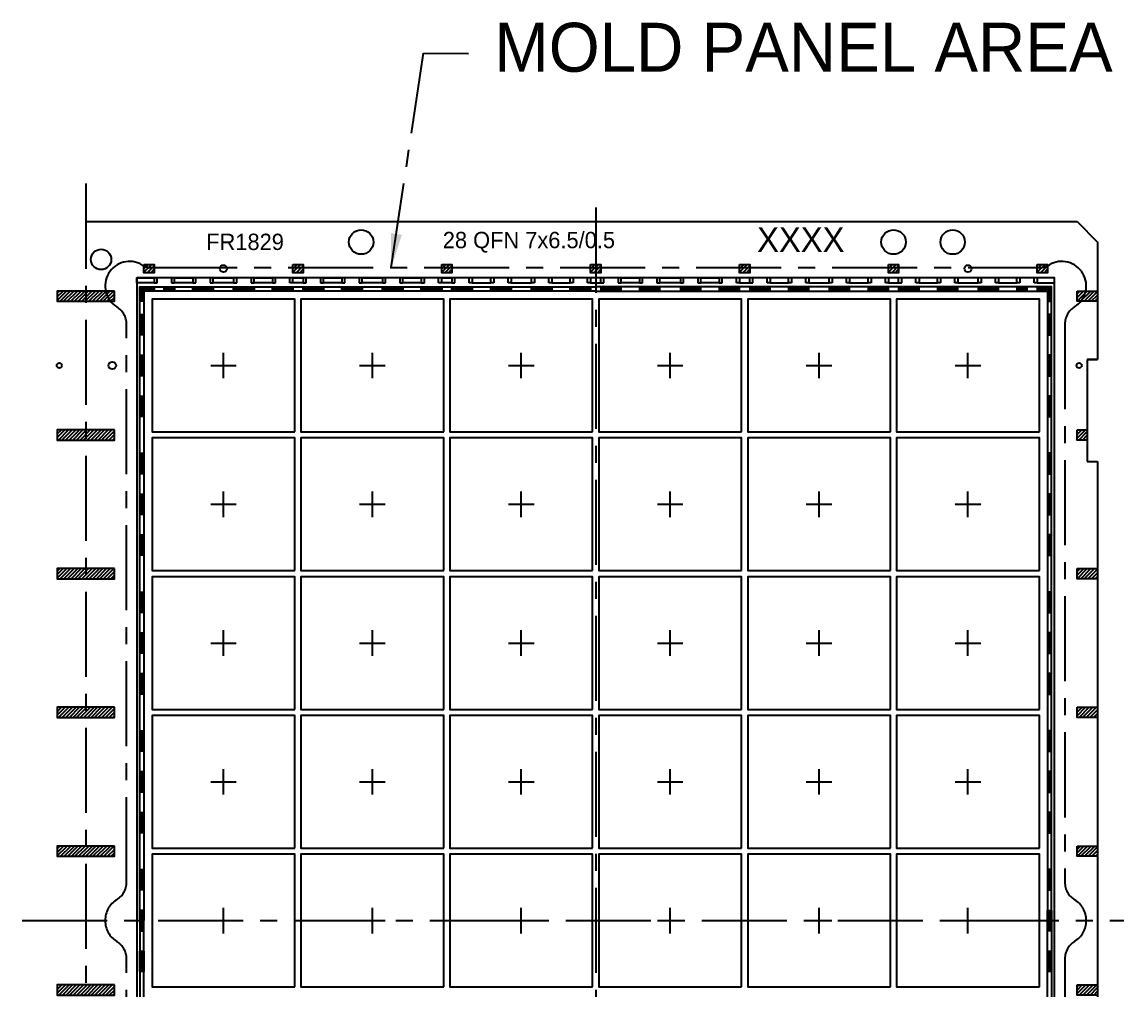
# Model space of a CAD drawing. Extents: x 303 to 384, y -58 to 75.
# Drawn here: x 303.4 to 384.4, y 4.1 to 75.3 of the extents above; entities that cross this region are included whole.
import ezdxf
from ezdxf.enums import TextEntityAlignment as Align

# ---------------------------------------------------------------- set-up
doc = ezdxf.new("R2010")
doc.units = 0
doc.header["$LTSCALE"] = 5
doc.header["$MEASUREMENT"] = 0
doc.linetypes.add('CENTER', pattern=[2, 1.25, -0.25, 0.25, -0.25])
doc.linetypes.add('HIDDEN', pattern=[0.375, 0.25, -0.125])
doc.layers.get('0').update_dxf_attribs({"linetype": 'CONTINUOUS'})
for name, color, linetype in [('CENTER', 1, 'CENTER'), ('half_bottom', 4, 'CONTINUOUS'), ('half_top', 6, 'CONTINUOUS'), ('HIDDEN', 6, 'HIDDEN')]:
    doc.layers.add(name, color=color, linetype=linetype)
doc.dimstyles.new('ISO-25', dxfattribs={"dimtxt": 2.5, "dimasz": 2.5, "dimexe": 1.25, "dimexo": 0.625, "dimtad": 1, "dimtxsty": 'STANDARD', "dimcen": 2.5, "dimadec": 0, "dimazin": 0, "dimtfac": 1, "dimtmove": 0, "dimatfit": 3, "dimfxl": 1, "dimarcsym": 0})
pattern_1 = [(135, (728.83375, 399.10727), (-0.066291261, -0.066291261), [])]
pattern_2 = [(135, (728.84875, 399.12977), (-0.06629126, -0.06629126), [])]
pattern_3 = [(135, (728.83375, 399.12977), (-0.06629126, -0.06629126), [])]

msp = doc.modelspace()

# ---------------------------------------------------------------- hatches: boundary and pattern name
at = {"layer": 'half_bottom'}
h = msp.add_hatch(dxfattribs=at)
h.set_pattern_fill('ANSI31,_O', color=256, scale=1.5)
h.set_pattern_definition([(45, (427.86805, -220.85957), (-0.13258252, 0.13258252), [])])
h.paths.add_polyline_path([(312.354, 57.44), (313.104, 57.44), (313.104, 56.84), (312.354, 56.84)])
h = msp.add_hatch(dxfattribs=at)
h.set_pattern_fill('ANSI31,_O', color=256, scale=1.5)
h.set_pattern_definition([(45, (438.81805, -220.85957), (-0.13258252, 0.13258252), [])])
h.paths.add_polyline_path([(323.304, 57.44), (324.054, 57.44), (324.054, 56.84), (323.304, 56.84)])
h = msp.add_hatch(dxfattribs=at)
h.set_pattern_fill('ANSI31,_O', color=256, scale=1.5)
h.set_pattern_definition([(45, (449.76805, -220.85957), (-0.13258252, 0.13258252), [])])
h.paths.add_polyline_path([(334.254, 57.44), (335.004, 57.44), (335.004, 56.84), (334.254, 56.84)])
h = msp.add_hatch(dxfattribs=at)
h.set_pattern_fill('ANSI31,_O', color=256, scale=1.5)
h.set_pattern_definition([(45, (460.71805, -220.85957), (-0.13258252, 0.13258252), [])])
h.paths.add_polyline_path([(345.204, 57.44), (345.954, 57.44), (345.954, 56.84), (345.204, 56.84)])
h = msp.add_hatch(dxfattribs=at)
h.set_pattern_fill('ANSI31,_O', color=256, scale=1.5)
h.set_pattern_definition([(45, (471.66805, -220.85957), (-0.13258252, 0.13258252), [])])
h.paths.add_polyline_path([(356.154, 57.44), (356.904, 57.44), (356.904, 56.84), (356.154, 56.84)])
h = msp.add_hatch(dxfattribs=at)
h.set_pattern_fill('ANSI31,_O', color=256, scale=1.5)
h.set_pattern_definition([(45, (482.61805, -220.85957), (-0.13258252, 0.13258252), [])])
h.paths.add_polyline_path([(367.104, 57.44), (367.854, 57.44), (367.854, 56.84), (367.104, 56.84)])
h = msp.add_hatch(dxfattribs=at)
h.set_pattern_fill('ANSI31,_O', color=256, scale=1.5)
h.set_pattern_definition([(45, (493.56805, -220.85957), (-0.13258252, 0.13258252), [])])
h.paths.add_polyline_path([(378.054, 57.44), (378.804, 57.44), (378.804, 56.84), (378.054, 56.84)])
h = msp.add_hatch(dxfattribs=at)
h.set_pattern_fill('ANSI31,_O', color=256, scale=1.5)
h.set_pattern_definition([(45, (1769.01988, 399.10727), (-0.132582521, 0.132582521), [])])
h.paths.add_polyline_path([(310.179, 54.74), (310.179, 55.49), (305.979, 55.49), (305.979, 54.74)])
h.paths.add_polyline_path([(305.979, 45.29), (305.979, 44.54), (310.179, 44.54), (310.179, 45.29)])
h.paths.add_polyline_path([(310.179, 34.34), (310.179, 35.09), (305.979, 35.09), (305.979, 34.34)])
h.paths.add_polyline_path([(310.179, 24.14), (310.179, 24.89), (305.979, 24.89), (305.979, 24.14)])
h.paths.add_polyline_path([(305.979, 14.69), (305.979, 13.94), (310.179, 13.94), (310.179, 14.69)])
h.paths.add_polyline_path([(310.179, 3.74), (310.179, 4.49), (305.979, 4.49), (305.979, 3.74)])
h.paths.add_polyline_path([(310.179, -6.46), (310.179, -5.71), (305.979, -5.71), (305.979, -6.46)])
h.paths.add_polyline_path([(310.179, -16.66), (310.179, -15.91), (305.979, -15.91), (305.979, -16.66)])
h.paths.add_polyline_path([(310.179, -26.86), (310.179, -26.11), (305.979, -26.11), (305.979, -26.86)])
h.paths.add_polyline_path([(310.179, -37.06), (310.179, -36.31), (305.979, -36.31), (305.979, -37.06)])
h = msp.add_hatch(dxfattribs=at)
h.set_pattern_fill('ANSI31,_O', color=256, scale=1.5)
h.set_pattern_definition([(45, (1769.01988, 399.10727), (-0.132582521, 0.132582521), [])])
h.paths.add_polyline_path([(382.479, 54.74), (382.479, 55.49), (380.979, 55.49), (380.979, 54.74)])
h.paths.add_polyline_path([(381.729, 44.54), (381.729, 45.29), (380.979, 45.29), (380.979, 44.54)])
h.paths.add_polyline_path([(382.479, 35.09), (380.979, 35.09), (380.979, 34.34), (382.479, 34.34)])
h.paths.add_polyline_path([(382.479, 24.14), (382.479, 24.89), (380.979, 24.89), (380.979, 24.14)])
h.paths.add_polyline_path([(382.479, 13.94), (382.479, 14.69), (380.979, 14.69), (380.979, 13.94)])
h.paths.add_polyline_path([(382.479, 3.74), (382.479, 4.49), (380.979, 4.49), (380.979, 3.74)])
h.paths.add_polyline_path([(382.479, -6.46), (382.479, -5.71), (380.979, -5.71), (380.979, -6.46)])
h.paths.add_polyline_path([(382.479, -16.66), (382.479, -15.91), (380.979, -15.91), (380.979, -16.66)])
h.paths.add_polyline_path([(380.979, -26.86), (381.729, -26.86), (381.729, -26.11), (380.979, -26.11)])
h.paths.add_polyline_path([(382.479, -37.06), (382.479, -36.31), (380.979, -36.31), (380.979, -37.06)])
at = {"layer": 'half_top'}
h = msp.add_hatch(dxfattribs=at)
h.set_pattern_fill('ANSI31', color=256, scale=0.75, angle=90)
h.set_pattern_definition(pattern_3)
h.paths.add_polyline_path([(312.354, 54.74), (312.054, 54.74), (312.054, 55.79), (313.104, 55.79), (313.104, 55.49), (312.354, 55.49)])
h = msp.add_hatch(dxfattribs=at)
h.set_pattern_fill('ANSI31', color=256, scale=0.75, angle=90)
h.set_pattern_definition(pattern_2)
h.paths.add_polyline_path([(342.354, 55.49), (340.854, 55.49), (340.854, 55.79), (342.354, 55.79)])
h.paths.add_polyline_path([(345.204, 55.49), (343.704, 55.49), (343.704, 55.79), (345.204, 55.79)])
h.paths.add_polyline_path([(317.454, 55.49), (315.954, 55.49), (315.954, 55.79), (317.454, 55.79)])
h.paths.add_polyline_path([(320.454, 55.49), (318.954, 55.49), (318.954, 55.79), (320.454, 55.79)])
h.paths.add_polyline_path([(323.304, 55.49), (321.804, 55.49), (321.804, 55.79), (323.304, 55.79)])
h.paths.add_polyline_path([(325.554, 55.49), (324.054, 55.49), (324.054, 55.79), (325.554, 55.79)])
h.paths.add_polyline_path([(328.404, 55.49), (326.904, 55.49), (326.904, 55.79), (328.404, 55.79)])
h.paths.add_polyline_path([(331.404, 55.49), (329.904, 55.49), (329.904, 55.79), (331.404, 55.79)])
h.paths.add_polyline_path([(334.254, 55.49), (332.754, 55.49), (332.754, 55.79), (334.254, 55.79)])
h.paths.add_polyline_path([(336.504, 55.49), (335.004, 55.49), (335.004, 55.79), (336.504, 55.79)])
h.paths.add_polyline_path([(339.354, 55.49), (337.854, 55.49), (337.854, 55.79), (339.354, 55.79)])
h.paths.add_polyline_path([(314.604, 55.49), (313.854, 55.49), (313.854, 55.79), (314.604, 55.79)])
h = msp.add_hatch(dxfattribs=at)
h.set_pattern_fill('ANSI31', color=256, scale=0.75, angle=90)
h.set_pattern_definition(pattern_2)
h.paths.add_polyline_path([(348.804, 55.49), (350.304, 55.49), (350.304, 55.79), (348.804, 55.79)])
h.paths.add_polyline_path([(345.954, 55.49), (347.454, 55.49), (347.454, 55.79), (345.954, 55.79)])
h.paths.add_polyline_path([(373.704, 55.49), (375.204, 55.49), (375.204, 55.79), (373.704, 55.79)])
h.paths.add_polyline_path([(370.704, 55.49), (372.204, 55.49), (372.204, 55.79), (370.704, 55.79)])
h.paths.add_polyline_path([(367.854, 55.49), (369.354, 55.49), (369.354, 55.79), (367.854, 55.79)])
h.paths.add_polyline_path([(365.604, 55.49), (367.104, 55.49), (367.104, 55.79), (365.604, 55.79)])
h.paths.add_polyline_path([(362.754, 55.49), (364.254, 55.49), (364.254, 55.79), (362.754, 55.79)])
h.paths.add_polyline_path([(359.754, 55.49), (361.254, 55.49), (361.254, 55.79), (359.754, 55.79)])
h.paths.add_polyline_path([(356.904, 55.49), (358.404, 55.49), (358.404, 55.79), (356.904, 55.79)])
h.paths.add_polyline_path([(354.654, 55.49), (356.154, 55.49), (356.154, 55.79), (354.654, 55.79)])
h.paths.add_polyline_path([(351.804, 55.49), (353.304, 55.49), (353.304, 55.79), (351.804, 55.79)])
h.paths.add_polyline_path([(376.554, 55.49), (377.304, 55.49), (377.304, 55.79), (376.554, 55.79)])
h = msp.add_hatch(dxfattribs=at)
h.set_pattern_fill('ANSI31', color=256, scale=0.75, angle=90)
h.set_pattern_definition(pattern_3)
h.paths.add_polyline_path([(378.804, 54.74), (379.104, 54.74), (379.104, 55.79), (378.054, 55.79), (378.054, 55.49), (378.804, 55.49)])
h = msp.add_hatch(dxfattribs=at)
h.set_pattern_fill('ANSI31', color=256, scale=0.75, angle=90)
h.set_pattern_definition(pattern_1)
h.paths.add_polyline_path([(312.354, 52.265), (312.054, 52.265), (312.054, 53.765), (312.354, 53.765)])
h.paths.add_polyline_path([(312.354, 49.265), (312.054, 49.265), (312.054, 50.765), (312.354, 50.765)])
h.paths.add_polyline_path([(312.354, 46.265), (312.054, 46.265), (312.054, 47.765), (312.354, 47.765)])
h.paths.add_polyline_path([(312.354, 42.065), (312.054, 42.065), (312.054, 43.565), (312.354, 43.565)])
h.paths.add_polyline_path([(312.354, 39.065), (312.054, 39.065), (312.054, 40.565), (312.354, 40.565)])
h.paths.add_polyline_path([(312.354, 36.065), (312.054, 36.065), (312.054, 37.565), (312.354, 37.565)])
h.paths.add_polyline_path([(312.354, 31.865), (312.054, 31.865), (312.054, 33.365), (312.354, 33.365)])
h.paths.add_polyline_path([(312.354, 28.865), (312.054, 28.865), (312.054, 30.365), (312.354, 30.365)])
h.paths.add_polyline_path([(312.354, 25.865), (312.054, 25.865), (312.054, 27.365), (312.354, 27.365)])
h.paths.add_polyline_path([(312.354, 21.665), (312.054, 21.665), (312.054, 23.165), (312.354, 23.165)])
h.paths.add_polyline_path([(312.354, 18.665), (312.054, 18.665), (312.054, 20.165), (312.354, 20.165)])
h.paths.add_polyline_path([(312.354, 15.665), (312.054, 15.665), (312.054, 17.165), (312.354, 17.165)])
h.paths.add_polyline_path([(312.354, 11.465), (312.054, 11.465), (312.054, 12.965), (312.354, 12.965)])
h.paths.add_polyline_path([(312.354, 9.215), (312.054, 9.215), (312.054, 9.965), (312.354, 9.965)])
h = msp.add_hatch(dxfattribs=at)
h.set_pattern_fill('ANSI31', color=256, scale=0.75, angle=90)
h.set_pattern_definition(pattern_1)
h.paths.add_polyline_path([(378.804, 52.265), (379.104, 52.265), (379.104, 53.765), (378.804, 53.765)])
h.paths.add_polyline_path([(378.804, 49.265), (379.104, 49.265), (379.104, 50.765), (378.804, 50.765)])
h.paths.add_polyline_path([(378.804, 46.265), (379.104, 46.265), (379.104, 47.765), (378.804, 47.765)])
h.paths.add_polyline_path([(378.804, 42.065), (379.104, 42.065), (379.104, 43.565), (378.804, 43.565)])
h.paths.add_polyline_path([(378.804, 39.065), (379.104, 39.065), (379.104, 40.565), (378.804, 40.565)])
h.paths.add_polyline_path([(378.804, 36.065), (379.104, 36.065), (379.104, 37.565), (378.804, 37.565)])
h.paths.add_polyline_path([(378.804, 31.865), (379.104, 31.865), (379.104, 33.365), (378.804, 33.365)])
h.paths.add_polyline_path([(378.804, 28.865), (379.104, 28.865), (379.104, 30.365), (378.804, 30.365)])
h.paths.add_polyline_path([(378.804, 25.865), (379.104, 25.865), (379.104, 27.365), (378.804, 27.365)])
h.paths.add_polyline_path([(378.804, 21.665), (379.104, 21.665), (379.104, 23.165), (378.804, 23.165)])
h.paths.add_polyline_path([(378.804, 18.665), (379.104, 18.665), (379.104, 20.165), (378.804, 20.165)])
h.paths.add_polyline_path([(378.804, 15.665), (379.104, 15.665), (379.104, 17.165), (378.804, 17.165)])
h.paths.add_polyline_path([(378.804, 11.465), (379.104, 11.465), (379.104, 12.965), (378.804, 12.965)])
h.paths.add_polyline_path([(378.804, 9.215), (379.104, 9.215), (379.104, 9.965), (378.804, 9.965)])
h = msp.add_hatch(dxfattribs=at)
h.set_pattern_fill('ANSI31', color=256, scale=0.75, angle=90)
h.set_pattern_definition(pattern_1)
h.paths.add_polyline_path([(312.354, -33.835), (312.054, -33.835), (312.054, -35.335), (312.354, -35.335)])
h.paths.add_polyline_path([(312.354, -30.835), (312.054, -30.835), (312.054, -32.335), (312.354, -32.335)])
h.paths.add_polyline_path([(312.354, -27.835), (312.054, -27.835), (312.054, -29.335), (312.354, -29.335)])
h.paths.add_polyline_path([(312.354, -23.635), (312.054, -23.635), (312.054, -25.135), (312.354, -25.135)])
h.paths.add_polyline_path([(312.354, -20.635), (312.054, -20.635), (312.054, -22.135), (312.354, -22.135)])
h.paths.add_polyline_path([(312.354, -17.635), (312.054, -17.635), (312.054, -19.135), (312.354, -19.135)])
h.paths.add_polyline_path([(312.354, -13.435), (312.054, -13.435), (312.054, -14.935), (312.354, -14.935)])
h.paths.add_polyline_path([(312.354, -10.435), (312.054, -10.435), (312.054, -11.935), (312.354, -11.935)])
h.paths.add_polyline_path([(312.354, -7.435), (312.054, -7.435), (312.054, -8.935), (312.354, -8.935)])
h.paths.add_polyline_path([(312.354, -3.235), (312.054, -3.235), (312.054, -4.735), (312.354, -4.735)])
h.paths.add_polyline_path([(312.354, -0.235), (312.054, -0.235), (312.054, -1.735), (312.354, -1.735)])
h.paths.add_polyline_path([(312.354, 2.765), (312.054, 2.765), (312.054, 1.265), (312.354, 1.265)])
h.paths.add_polyline_path([(312.354, 6.965), (312.054, 6.965), (312.054, 5.465), (312.354, 5.465)])
h.paths.add_polyline_path([(312.354, 9.215), (312.054, 9.215), (312.054, 8.465), (312.354, 8.465)])
h = msp.add_hatch(dxfattribs=at)
h.set_pattern_fill('ANSI31', color=256, scale=0.75, angle=90)
h.set_pattern_definition(pattern_1)
h.paths.add_polyline_path([(378.804, -33.835), (379.104, -33.835), (379.104, -35.335), (378.804, -35.335)])
h.paths.add_polyline_path([(378.804, -30.835), (379.104, -30.835), (379.104, -32.335), (378.804, -32.335)])
h.paths.add_polyline_path([(378.804, -27.835), (379.104, -27.835), (379.104, -29.335), (378.804, -29.335)])
h.paths.add_polyline_path([(378.804, -23.635), (379.104, -23.635), (379.104, -25.135), (378.804, -25.135)])
h.paths.add_polyline_path([(378.804, -20.635), (379.104, -20.635), (379.104, -22.135), (378.804, -22.135)])
h.paths.add_polyline_path([(378.804, -17.635), (379.104, -17.635), (379.104, -19.135), (378.804, -19.135)])
h.paths.add_polyline_path([(378.804, -13.435), (379.104, -13.435), (379.104, -14.935), (378.804, -14.935)])
h.paths.add_polyline_path([(378.804, -10.435), (379.104, -10.435), (379.104, -11.935), (378.804, -11.935)])
h.paths.add_polyline_path([(378.804, -7.435), (379.104, -7.435), (379.104, -8.935), (378.804, -8.935)])
h.paths.add_polyline_path([(378.804, -3.235), (379.104, -3.235), (379.104, -4.735), (378.804, -4.735)])
h.paths.add_polyline_path([(378.804, -0.235), (379.104, -0.235), (379.104, -1.735), (378.804, -1.735)])
h.paths.add_polyline_path([(378.804, 2.765), (379.104, 2.765), (379.104, 1.265), (378.804, 1.265)])
h.paths.add_polyline_path([(378.804, 6.965), (379.104, 6.965), (379.104, 5.465), (378.804, 5.465)])
h.paths.add_polyline_path([(378.804, 9.215), (379.104, 9.215), (379.104, 8.465), (378.804, 8.465)])

# ---------------------------------------------------------------- linework, layer by layer
for p, q in [((308.079, 60.59), (380.981, 60.59)), ((380.981, 60.59), (382.479, 59.092)), ((382.479, 59.092), (382.479, 50.465)), ((312.054, 55.79), (345.579, 55.79)), ((312.054, 9.215), (312.054, 55.79)), ((312.354, 55.49), (312.354, 9.215)), ((345.579, 55.49), (312.354, 55.49)), ((379.104, 55.79), (345.579, 55.79)), ((345.579, 55.49), (378.804, 55.49)), ((378.804, 55.49), (378.804, 9.215)), ((379.104, 9.215), (379.104, 55.79)), ((382.479, 50.465), (381.729, 50.465)), ((381.729, 50.465), (381.729, 42.965)), ((381.729, 50.465), (382.479, 50.465)), ((381.729, 50.465), (381.729, 42.965)), ((381.729, 42.965), (382.479, 42.965)), ((381.729, 42.965), (382.479, 42.965)), ((382.479, 42.965), (382.479, -24.535)), ((382.479, 42.965), (382.479, -24.535)), ((312.054, 9.215), (312.054, -37.36)), ((312.354, -37.06), (312.354, 9.215)), ((378.804, -37.06), (378.804, 9.215)), ((379.104, 9.215), (379.104, -37.36))]:
    msp.add_line(p, q)
for points in [[(311.829, -38.035), (379.329, -38.035), (379.329, 56.465), (311.829, 56.465)], [(311.829, 56.465), (313.104, 56.465), (313.104, 56.09), (311.829, 56.09)], [(314.604, 56.465), (315.954, 56.465), (315.954, 56.09), (314.604, 56.09)], [(317.454, 56.465), (318.954, 56.465), (318.954, 56.09), (317.454, 56.09)], [(320.454, 56.465), (321.804, 56.465), (321.804, 56.09), (320.454, 56.09)], [(324.054, 56.09), (323.304, 56.09), (323.304, 56.465), (324.054, 56.465)], [(325.554, 56.465), (326.904, 56.465), (326.904, 56.09), (325.554, 56.09)], [(328.404, 56.465), (329.904, 56.465), (329.904, 56.09), (328.404, 56.09)], [(331.404, 56.465), (332.754, 56.465), (332.754, 56.09), (331.404, 56.09)], [(335.004, 56.09), (334.254, 56.09), (334.254, 56.465), (335.004, 56.465)], [(335.004, 56.09), (334.254, 56.09), (334.254, 56.465), (335.004, 56.465)], [(337.854, 56.465), (336.504, 56.465), (336.504, 56.09), (337.854, 56.09)], [(340.854, 56.465), (339.354, 56.465), (339.354, 56.09), (340.854, 56.09)], [(343.704, 56.465), (342.354, 56.465), (342.354, 56.09), (343.704, 56.09)], [(345.204, 56.09), (345.954, 56.09), (345.954, 56.465), (345.204, 56.465)], [(347.454, 56.465), (348.804, 56.465), (348.804, 56.09), (347.454, 56.09)], [(350.304, 56.465), (351.804, 56.465), (351.804, 56.09), (350.304, 56.09)], [(353.304, 56.465), (354.654, 56.465), (354.654, 56.09), (353.304, 56.09)], [(356.154, 56.09), (356.904, 56.09), (356.904, 56.465), (356.154, 56.465)], [(359.754, 56.465), (358.404, 56.465), (358.404, 56.09), (359.754, 56.09)], [(362.754, 56.465), (361.254, 56.465), (361.254, 56.09), (362.754, 56.09)], [(365.604, 56.465), (364.254, 56.465), (364.254, 56.09), (365.604, 56.09)], [(367.104, 56.09), (367.854, 56.09), (367.854, 56.465), (367.104, 56.465)], [(370.704, 56.465), (369.354, 56.465), (369.354, 56.09), (370.704, 56.09)], [(373.704, 56.465), (372.204, 56.465), (372.204, 56.09), (373.704, 56.09)], [(376.554, 56.465), (375.204, 56.465), (375.204, 56.09), (376.554, 56.09)], [(379.329, 56.465), (378.054, 56.465), (378.054, 56.09), (379.329, 56.09)]]:
    msp.add_lwpolyline(points, close=True)
for centre, radius in [((328.329, 59.09), 0.9), ((367.479, 59.09), 0.9), ((371.829, 59.09), 0.9), ((309.204, 57.815), 0.75), ((318.204, 57.14), 0.263), ((372.954, 57.14), 0.263), ((310.029, 50.015), 0.277), ((306.129, 50.015), 0.188), ((381.129, 50.015), 0.188), ((381.129, 50.015), 0.188)]:
    msp.add_circle(centre, radius)
at = {"layer": 'CENTER'}
for p, q in [((308.079, 63.384), (308.079, -48.011)), ((308.079, 63.384), (308.079, -48.011)), ((345.579, 61.62), (345.579, -48.613)), ((345.579, 61.62), (345.579, -48.613)), ((318.204, 49.074), (318.204, 50.956)), ((318.204, 49.074), (318.204, 50.956)), ((329.154, 49.074), (329.154, 50.956)), ((329.154, 49.074), (329.154, 50.956)), ((340.104, 49.074), (340.104, 50.956)), ((340.104, 49.074), (340.104, 50.956)), ((351.054, 49.074), (351.054, 50.956)), ((351.054, 49.074), (351.054, 50.956)), ((362.004, 49.074), (362.004, 50.956)), ((362.004, 49.074), (362.004, 50.956)), ((372.954, 49.074), (372.954, 50.956)), ((372.954, 49.074), (372.954, 50.956)), ((317.263, 50.015), (319.145, 50.015)), ((317.263, 50.015), (319.145, 50.015)), ((328.213, 50.015), (330.095, 50.015)), ((328.213, 50.015), (330.095, 50.015)), ((339.163, 50.015), (341.045, 50.015)), ((339.163, 50.015), (341.045, 50.015)), ((350.113, 50.015), (351.995, 50.015)), ((350.113, 50.015), (351.995, 50.015)), ((361.063, 50.015), (362.945, 50.015)), ((361.063, 50.015), (362.945, 50.015)), ((372.013, 50.015), (373.895, 50.015)), ((372.013, 50.015), (373.895, 50.015)), ((318.204, 38.874), (318.204, 40.756)), ((318.204, 38.874), (318.204, 40.756)), ((329.154, 38.874), (329.154, 40.756)), ((329.154, 38.874), (329.154, 40.756)), ((340.104, 38.874), (340.104, 40.756)), ((340.104, 38.874), (340.104, 40.756)), ((351.054, 38.874), (351.054, 40.756)), ((351.054, 38.874), (351.054, 40.756)), ((362.004, 38.874), (362.004, 40.756)), ((362.004, 38.874), (362.004, 40.756)), ((372.954, 38.874), (372.954, 40.756)), ((372.954, 38.874), (372.954, 40.756)), ((317.263, 39.815), (319.145, 39.815)), ((317.263, 39.815), (319.145, 39.815)), ((328.213, 39.815), (330.095, 39.815)), ((328.213, 39.815), (330.095, 39.815)), ((339.163, 39.815), (341.045, 39.815)), ((339.163, 39.815), (341.045, 39.815)), ((350.113, 39.815), (351.995, 39.815)), ((350.113, 39.815), (351.995, 39.815)), ((361.063, 39.815), (362.945, 39.815)), ((361.063, 39.815), (362.945, 39.815)), ((372.013, 39.815), (373.895, 39.815)), ((372.013, 39.815), (373.895, 39.815)), ((318.204, 28.674), (318.204, 30.556)), ((318.204, 28.674), (318.204, 30.556)), ((329.154, 28.674), (329.154, 30.556)), ((329.154, 28.674), (329.154, 30.556)), ((340.104, 28.674), (340.104, 30.556)), ((340.104, 28.674), (340.104, 30.556)), ((351.054, 28.674), (351.054, 30.556)), ((351.054, 28.674), (351.054, 30.556)), ((362.004, 28.674), (362.004, 30.556)), ((362.004, 28.674), (362.004, 30.556)), ((372.954, 28.674), (372.954, 30.556)), ((372.954, 28.674), (372.954, 30.556)), ((317.263, 29.615), (319.145, 29.615)), ((317.263, 29.615), (319.145, 29.615)), ((328.213, 29.615), (330.095, 29.615)), ((328.213, 29.615), (330.095, 29.615)), ((339.163, 29.615), (341.045, 29.615)), ((339.163, 29.615), (341.045, 29.615)), ((350.113, 29.615), (351.995, 29.615)), ((350.113, 29.615), (351.995, 29.615)), ((361.063, 29.615), (362.945, 29.615)), ((361.063, 29.615), (362.945, 29.615)), ((372.013, 29.615), (373.895, 29.615)), ((372.013, 29.615), (373.895, 29.615)), ((318.204, 18.474), (318.204, 20.356)), ((318.204, 18.474), (318.204, 20.356)), ((329.154, 18.474), (329.154, 20.356)), ((329.154, 18.474), (329.154, 20.356)), ((340.104, 18.474), (340.104, 20.356)), ((340.104, 18.474), (340.104, 20.356)), ((351.054, 18.474), (351.054, 20.356)), ((351.054, 18.474), (351.054, 20.356)), ((362.004, 18.474), (362.004, 20.356)), ((362.004, 18.474), (362.004, 20.356)), ((372.954, 18.474), (372.954, 20.356)), ((372.954, 18.474), (372.954, 20.356)), ((317.263, 19.415), (319.145, 19.415)), ((317.263, 19.415), (319.145, 19.415)), ((328.213, 19.415), (330.095, 19.415)), ((328.213, 19.415), (330.095, 19.415)), ((339.163, 19.415), (341.045, 19.415)), ((339.163, 19.415), (341.045, 19.415)), ((350.113, 19.415), (351.995, 19.415)), ((350.113, 19.415), (351.995, 19.415)), ((361.063, 19.415), (362.945, 19.415)), ((361.063, 19.415), (362.945, 19.415)), ((372.013, 19.415), (373.895, 19.415)), ((372.013, 19.415), (373.895, 19.415)), ((318.204, 8.274), (318.204, 10.156)), ((318.204, 8.274), (318.204, 10.156)), ((329.154, 8.274), (329.154, 10.156)), ((329.154, 8.274), (329.154, 10.156)), ((340.104, 8.274), (340.104, 10.156)), ((340.104, 8.274), (340.104, 10.156)), ((351.054, 8.274), (351.054, 10.156)), ((351.054, 8.274), (351.054, 10.156)), ((362.004, 8.274), (362.004, 10.156)), ((362.004, 8.274), (362.004, 10.156)), ((372.954, 8.274), (372.954, 10.156)), ((372.954, 8.274), (372.954, 10.156)), ((303.391, 9.215), (384.426, 9.215)), ((303.391, 9.215), (384.426, 9.215)), ((317.263, 9.215), (319.145, 9.215)), ((317.263, 9.215), (319.145, 9.215)), ((328.213, 9.215), (330.095, 9.215)), ((328.213, 9.215), (330.095, 9.215)), ((339.163, 9.215), (341.045, 9.215)), ((339.163, 9.215), (341.045, 9.215)), ((350.113, 9.215), (351.995, 9.215)), ((350.113, 9.215), (351.995, 9.215)), ((361.063, 9.215), (362.945, 9.215)), ((361.063, 9.215), (362.945, 9.215)), ((372.013, 9.215), (373.895, 9.215)), ((372.013, 9.215), (373.895, 9.215))]:
    msp.add_line(p, q, dxfattribs=at)
at = {"layer": 'CENTER', "color": 1, "linetype": 'CENTER'}
msp.add_lwpolyline([(310.363, 10.749, 0.260875), (311.079, 12.028), (311.079, 53.052, 0.260875), (310.363, 54.33, -0.989214), (312.212, 57.419, 0.132863), (312.968, 57.215), (378.191, 57.215, 0.132863), (378.947, 57.419, -0.989214), (380.795, 54.33, 0.260875), (380.079, 53.052), (380.079, 12.028, 0.260875), (380.795, 10.749, -0.559851), (380.795, 7.68, 0.260875), (380.079, 6.402), (380.079, -34.622, 0.260875), (380.795, -35.901, -0.989214), (378.947, -38.99, 0.132863), (378.191, -38.785), (312.968, -38.785, 0.132863), (312.212, -38.99, -0.989214), (310.363, -35.901, 0.260875), (311.079, -34.622), (311.079, 6.402, 0.260875), (310.363, 7.68, -0.559851)], format="xyb", close=True, dxfattribs=at)
at = {"layer": 'half_bottom'}
for p, q in [((313.104, 56.09), (313.329, 56.09)), ((313.329, 56.09), (313.329, 56.465)), ((314.379, 56.465), (314.379, 56.09)), ((314.379, 56.09), (314.604, 56.09)), ((315.954, 56.09), (316.179, 56.09)), ((316.179, 56.09), (316.179, 56.465)), ((317.229, 56.465), (317.229, 56.09)), ((317.229, 56.09), (317.454, 56.09)), ((318.954, 56.09), (319.179, 56.09)), ((319.179, 56.09), (319.179, 56.465)), ((320.229, 56.465), (320.229, 56.09)), ((320.229, 56.09), (320.454, 56.09)), ((321.804, 56.09), (322.029, 56.09)), ((322.029, 56.09), (322.029, 56.465)), ((323.079, 56.09), (323.079, 56.465)), ((323.304, 56.09), (323.079, 56.09)), ((324.054, 56.09), (324.279, 56.09)), ((324.279, 56.09), (324.279, 56.465)), ((325.329, 56.465), (325.329, 56.09)), ((325.329, 56.09), (325.554, 56.09)), ((326.904, 56.09), (327.129, 56.09)), ((327.129, 56.09), (327.129, 56.465)), ((328.179, 56.465), (328.179, 56.09)), ((328.179, 56.09), (328.404, 56.09)), ((329.904, 56.09), (330.129, 56.09)), ((330.129, 56.09), (330.129, 56.465)), ((331.179, 56.465), (331.179, 56.09)), ((331.179, 56.09), (331.404, 56.09)), ((332.754, 56.09), (332.979, 56.09)), ((332.979, 56.09), (332.979, 56.465)), ((334.029, 56.09), (334.029, 56.465)), ((334.254, 56.09), (334.029, 56.09)), ((335.004, 56.09), (335.229, 56.09)), ((335.229, 56.09), (335.229, 56.465)), ((336.279, 56.09), (336.279, 56.465)), ((336.504, 56.09), (336.279, 56.09)), ((338.079, 56.09), (337.854, 56.09)), ((338.079, 56.465), (338.079, 56.09)), ((339.129, 56.09), (339.129, 56.465)), ((339.354, 56.09), (339.129, 56.09)), ((341.079, 56.09), (340.854, 56.09)), ((341.079, 56.465), (341.079, 56.09)), ((342.129, 56.09), (342.129, 56.465)), ((342.354, 56.09), (342.129, 56.09)), ((343.929, 56.09), (343.704, 56.09)), ((343.929, 56.465), (343.929, 56.09)), ((344.979, 56.09), (344.979, 56.465)), ((345.204, 56.09), (344.979, 56.09)), ((345.954, 56.09), (346.179, 56.09)), ((346.179, 56.09), (346.179, 56.465)), ((347.229, 56.465), (347.229, 56.09)), ((347.229, 56.09), (347.454, 56.09)), ((348.804, 56.09), (349.029, 56.09)), ((349.029, 56.09), (349.029, 56.465)), ((350.079, 56.465), (350.079, 56.09)), ((350.079, 56.09), (350.304, 56.09)), ((351.804, 56.09), (352.029, 56.09)), ((352.029, 56.09), (352.029, 56.465)), ((353.079, 56.465), (353.079, 56.09)), ((353.079, 56.09), (353.304, 56.09)), ((354.654, 56.09), (354.879, 56.09)), ((354.879, 56.09), (354.879, 56.465)), ((355.929, 56.09), (355.929, 56.465)), ((356.154, 56.09), (355.929, 56.09)), ((356.904, 56.09), (357.129, 56.09)), ((357.129, 56.09), (357.129, 56.465)), ((358.179, 56.09), (358.179, 56.465)), ((358.404, 56.09), (358.179, 56.09)), ((359.979, 56.09), (359.754, 56.09)), ((359.979, 56.465), (359.979, 56.09)), ((361.029, 56.09), (361.029, 56.465)), ((361.254, 56.09), (361.029, 56.09)), ((362.979, 56.09), (362.754, 56.09)), ((362.979, 56.465), (362.979, 56.09)), ((364.029, 56.09), (364.029, 56.465)), ((364.254, 56.09), (364.029, 56.09)), ((365.829, 56.09), (365.604, 56.09)), ((365.829, 56.465), (365.829, 56.09)), ((366.879, 56.09), (366.879, 56.465)), ((367.104, 56.09), (366.879, 56.09)), ((367.854, 56.09), (368.079, 56.09)), ((368.079, 56.09), (368.079, 56.465)), ((369.129, 56.09), (369.129, 56.465)), ((369.354, 56.09), (369.129, 56.09)), ((370.929, 56.09), (370.704, 56.09)), ((370.929, 56.465), (370.929, 56.09)), ((371.979, 56.09), (371.979, 56.465)), ((372.204, 56.09), (371.979, 56.09)), ((373.929, 56.09), (373.704, 56.09)), ((373.929, 56.465), (373.929, 56.09)), ((374.979, 56.09), (374.979, 56.465)), ((375.204, 56.09), (374.979, 56.09)), ((376.779, 56.09), (376.554, 56.09)), ((376.779, 56.465), (376.779, 56.09)), ((377.829, 56.09), (377.829, 56.465)), ((378.054, 56.09), (377.829, 56.09))]:
    msp.add_line(p, q, dxfattribs=at)
for points in [[(312.354, 57.44), (313.104, 57.44), (313.104, 56.84), (312.354, 56.84)], [(323.304, 57.44), (324.054, 57.44), (324.054, 56.84), (323.304, 56.84)], [(334.254, 57.44), (335.004, 57.44), (335.004, 56.84), (334.254, 56.84)], [(345.204, 57.44), (345.954, 57.44), (345.954, 56.84), (345.204, 56.84)], [(356.154, 57.44), (356.904, 57.44), (356.904, 56.84), (356.154, 56.84)], [(367.104, 57.44), (367.854, 57.44), (367.854, 56.84), (367.104, 56.84)], [(378.054, 57.44), (378.804, 57.44), (378.804, 56.84), (378.054, 56.84)], [(310.179, 55.49), (305.979, 55.49), (305.979, 54.74), (310.179, 54.74)], [(380.979, 55.49), (382.479, 55.49), (382.479, 54.74), (380.979, 54.74)], [(310.179, 45.29), (305.979, 45.29), (305.979, 44.54), (310.179, 44.54)], [(380.979, 45.29), (381.729, 45.29), (381.729, 44.54), (380.979, 44.54)], [(310.179, 35.09), (305.979, 35.09), (305.979, 34.34), (310.179, 34.34)], [(380.979, 35.09), (382.479, 35.09), (382.479, 34.34), (380.979, 34.34)], [(310.179, 24.89), (305.979, 24.89), (305.979, 24.14), (310.179, 24.14)], [(380.979, 24.89), (382.479, 24.89), (382.479, 24.14), (380.979, 24.14)], [(310.179, 14.69), (305.979, 14.69), (305.979, 13.94), (310.179, 13.94)], [(380.979, 14.69), (382.479, 14.69), (382.479, 13.94), (380.979, 13.94)], [(310.179, 4.49), (305.979, 4.49), (305.979, 3.74), (310.179, 3.74)], [(380.979, 4.49), (382.479, 4.49), (382.479, 3.74), (380.979, 3.74)]]:
    msp.add_lwpolyline(points, close=True, dxfattribs=at)
at = {"layer": 'half_top'}
for points in [[(312.354, 54.74), (312.054, 54.74), (312.054, 55.79), (313.104, 55.79), (313.104, 55.49), (312.354, 55.49)], [(314.604, 55.49), (313.854, 55.49), (313.854, 55.79), (314.604, 55.79), (314.604, 55.49)], [(317.454, 55.49), (315.954, 55.49), (315.954, 55.79), (317.454, 55.79), (317.454, 55.49)], [(320.454, 55.49), (318.954, 55.49), (318.954, 55.79), (320.454, 55.79), (320.454, 55.49)], [(323.304, 55.49), (321.804, 55.49), (321.804, 55.79), (323.304, 55.79), (323.304, 55.49)], [(325.554, 55.49), (324.054, 55.49), (324.054, 55.79), (325.554, 55.79), (325.554, 55.49)], [(328.404, 55.49), (326.904, 55.49), (326.904, 55.79), (328.404, 55.79), (328.404, 55.49)], [(331.404, 55.49), (329.904, 55.49), (329.904, 55.79), (331.404, 55.79), (331.404, 55.49)], [(334.254, 55.49), (332.754, 55.49), (332.754, 55.79), (334.254, 55.79), (334.254, 55.49)], [(336.504, 55.49), (335.004, 55.49), (335.004, 55.79), (336.504, 55.79), (336.504, 55.49)], [(339.354, 55.49), (337.854, 55.49), (337.854, 55.79), (339.354, 55.79), (339.354, 55.49)], [(342.354, 55.49), (340.854, 55.49), (340.854, 55.79), (342.354, 55.79), (342.354, 55.49)], [(345.204, 55.49), (343.704, 55.49), (343.704, 55.79), (345.204, 55.79), (345.204, 55.49)], [(345.954, 55.49), (347.454, 55.49), (347.454, 55.79), (345.954, 55.79), (345.954, 55.49)], [(348.804, 55.49), (350.304, 55.49), (350.304, 55.79), (348.804, 55.79), (348.804, 55.49)], [(351.804, 55.49), (353.304, 55.49), (353.304, 55.79), (351.804, 55.79), (351.804, 55.49)], [(354.654, 55.49), (356.154, 55.49), (356.154, 55.79), (354.654, 55.79), (354.654, 55.49)], [(356.904, 55.49), (358.404, 55.49), (358.404, 55.79), (356.904, 55.79), (356.904, 55.49)], [(359.754, 55.49), (361.254, 55.49), (361.254, 55.79), (359.754, 55.79), (359.754, 55.49)], [(362.754, 55.49), (364.254, 55.49), (364.254, 55.79), (362.754, 55.79), (362.754, 55.49)], [(365.604, 55.49), (367.104, 55.49), (367.104, 55.79), (365.604, 55.79), (365.604, 55.49)], [(367.854, 55.49), (369.354, 55.49), (369.354, 55.79), (367.854, 55.79), (367.854, 55.49)], [(370.704, 55.49), (372.204, 55.49), (372.204, 55.79), (370.704, 55.79), (370.704, 55.49)], [(373.704, 55.49), (375.204, 55.49), (375.204, 55.79), (373.704, 55.79), (373.704, 55.49)], [(376.554, 55.49), (377.304, 55.49), (377.304, 55.79), (376.554, 55.79), (376.554, 55.49)], [(378.804, 54.74), (379.104, 54.74), (379.104, 55.79), (378.054, 55.79), (378.054, 55.49), (378.804, 55.49)], [(312.354, 52.265), (312.054, 52.265), (312.054, 53.765), (312.354, 53.765), (312.354, 52.265)], [(378.804, 52.265), (379.104, 52.265), (379.104, 53.765), (378.804, 53.765), (378.804, 52.265)], [(312.354, 49.265), (312.054, 49.265), (312.054, 50.765), (312.354, 50.765), (312.354, 49.265)], [(378.804, 49.265), (379.104, 49.265), (379.104, 50.765), (378.804, 50.765), (378.804, 49.265)], [(312.354, 46.265), (312.054, 46.265), (312.054, 47.765), (312.354, 47.765), (312.354, 46.265)], [(378.804, 46.265), (379.104, 46.265), (379.104, 47.765), (378.804, 47.765), (378.804, 46.265)], [(312.354, 42.065), (312.054, 42.065), (312.054, 43.565), (312.354, 43.565), (312.354, 42.065)], [(378.804, 42.065), (379.104, 42.065), (379.104, 43.565), (378.804, 43.565), (378.804, 42.065)], [(312.354, 39.065), (312.054, 39.065), (312.054, 40.565), (312.354, 40.565), (312.354, 39.065)], [(378.804, 39.065), (379.104, 39.065), (379.104, 40.565), (378.804, 40.565), (378.804, 39.065)], [(312.354, 36.065), (312.054, 36.065), (312.054, 37.565), (312.354, 37.565), (312.354, 36.065)], [(378.804, 36.065), (379.104, 36.065), (379.104, 37.565), (378.804, 37.565), (378.804, 36.065)], [(312.354, 31.865), (312.054, 31.865), (312.054, 33.365), (312.354, 33.365), (312.354, 31.865)], [(378.804, 31.865), (379.104, 31.865), (379.104, 33.365), (378.804, 33.365), (378.804, 31.865)], [(312.354, 28.865), (312.054, 28.865), (312.054, 30.365), (312.354, 30.365), (312.354, 28.865)], [(378.804, 28.865), (379.104, 28.865), (379.104, 30.365), (378.804, 30.365), (378.804, 28.865)], [(312.354, 25.865), (312.054, 25.865), (312.054, 27.365), (312.354, 27.365), (312.354, 25.865)], [(378.804, 25.865), (379.104, 25.865), (379.104, 27.365), (378.804, 27.365), (378.804, 25.865)], [(312.354, 21.665), (312.054, 21.665), (312.054, 23.165), (312.354, 23.165), (312.354, 21.665)], [(378.804, 21.665), (379.104, 21.665), (379.104, 23.165), (378.804, 23.165), (378.804, 21.665)], [(312.354, 18.665), (312.054, 18.665), (312.054, 20.165), (312.354, 20.165), (312.354, 18.665)], [(378.804, 18.665), (379.104, 18.665), (379.104, 20.165), (378.804, 20.165), (378.804, 18.665)], [(312.354, 15.665), (312.054, 15.665), (312.054, 17.165), (312.354, 17.165), (312.354, 15.665)], [(378.804, 15.665), (379.104, 15.665), (379.104, 17.165), (378.804, 17.165), (378.804, 15.665)], [(312.354, 11.465), (312.054, 11.465), (312.054, 12.965), (312.354, 12.965), (312.354, 11.465)], [(378.804, 11.465), (379.104, 11.465), (379.104, 12.965), (378.804, 12.965), (378.804, 11.465)], [(312.354, 9.965), (312.054, 9.965), (312.054, 8.465), (312.354, 8.465), (312.354, 9.965)], [(378.804, 9.965), (379.104, 9.965), (379.104, 8.465), (378.804, 8.465), (378.804, 9.965)], [(312.354, 5.465), (312.054, 5.465), (312.054, 6.965), (312.354, 6.965), (312.354, 5.465)], [(378.804, 6.965), (379.104, 6.965), (379.104, 5.465), (378.804, 5.465), (378.804, 6.965)]]:
    msp.add_lwpolyline(points, close=True, dxfattribs=at)
at = {"layer": 'HIDDEN', "color": 0, "linetype": 'ByBlock'}
for points in [[(323.454, 45.14), (323.454, 54.89), (312.954, 54.89), (312.954, 45.14)], [(334.404, 45.14), (334.404, 54.89), (323.904, 54.89), (323.904, 45.14)], [(345.354, 45.14), (345.354, 54.89), (334.854, 54.89), (334.854, 45.14)], [(356.304, 45.14), (356.304, 54.89), (345.804, 54.89), (345.804, 45.14)], [(367.254, 45.14), (367.254, 54.89), (356.754, 54.89), (356.754, 45.14)], [(378.204, 45.14), (378.204, 54.89), (367.704, 54.89), (367.704, 45.14)], [(323.454, 34.94), (323.454, 44.69), (312.954, 44.69), (312.954, 34.94)], [(334.404, 34.94), (334.404, 44.69), (323.904, 44.69), (323.904, 34.94)], [(345.354, 34.94), (345.354, 44.69), (334.854, 44.69), (334.854, 34.94)], [(356.304, 34.94), (356.304, 44.69), (345.804, 44.69), (345.804, 34.94)], [(367.254, 34.94), (367.254, 44.69), (356.754, 44.69), (356.754, 34.94)], [(378.204, 34.94), (378.204, 44.69), (367.704, 44.69), (367.704, 34.94)], [(323.454, 24.74), (323.454, 34.49), (312.954, 34.49), (312.954, 24.74)], [(334.404, 24.74), (334.404, 34.49), (323.904, 34.49), (323.904, 24.74)], [(345.354, 24.74), (345.354, 34.49), (334.854, 34.49), (334.854, 24.74)], [(356.304, 24.74), (356.304, 34.49), (345.804, 34.49), (345.804, 24.74)], [(367.254, 24.74), (367.254, 34.49), (356.754, 34.49), (356.754, 24.74)], [(378.204, 24.74), (378.204, 34.49), (367.704, 34.49), (367.704, 24.74)], [(323.454, 14.54), (323.454, 24.29), (312.954, 24.29), (312.954, 14.54)], [(334.404, 14.54), (334.404, 24.29), (323.904, 24.29), (323.904, 14.54)], [(345.354, 14.54), (345.354, 24.29), (334.854, 24.29), (334.854, 14.54)], [(356.304, 14.54), (356.304, 24.29), (345.804, 24.29), (345.804, 14.54)], [(367.254, 14.54), (367.254, 24.29), (356.754, 24.29), (356.754, 14.54)], [(378.204, 14.54), (378.204, 24.29), (367.704, 24.29), (367.704, 14.54)], [(323.454, 4.34), (323.454, 14.09), (312.954, 14.09), (312.954, 4.34)], [(334.404, 4.34), (334.404, 14.09), (323.904, 14.09), (323.904, 4.34)], [(345.354, 4.34), (345.354, 14.09), (334.854, 14.09), (334.854, 4.34)], [(356.304, 4.34), (356.304, 14.09), (345.804, 14.09), (345.804, 4.34)], [(367.254, 4.34), (367.254, 14.09), (356.754, 14.09), (356.754, 4.34)], [(378.204, 4.34), (378.204, 14.09), (367.704, 14.09), (367.704, 4.34)]]:
    msp.add_lwpolyline(points, close=True, dxfattribs=at)

# ---------------------------------------------------------------- texts
at = {"linetype": 'Continuous'}
msp.add_text('XXXX', height=1.8, dxfattribs=at).set_placement((360.66, 58.369), align=Align.CENTER)
for s, p in [('FR1829', (316.938, 58.506)), ('28 QFN 7x6.5/0.5', (334.333, 58.64))]:
    msp.add_text(s, height=1.2, dxfattribs=at).set_placement(p)
at = {"layer": 'CENTER', "color": 1, "linetype": 'CENTER'}
msp.add_text('MOLD PANEL AREA', height=3.6, dxfattribs=at).set_placement((338.116, 71.609))

# ---------------------------------------------------------------- leaders
msp.add_leader([(330.547, 57.215), (332.909, 72.969), (336.224, 72.939)], dimstyle='ISO-25', override={"dimgap": 0.625, "dimtad": 0}, dxfattribs=at)

doc.saveas('drawing.dxf')
